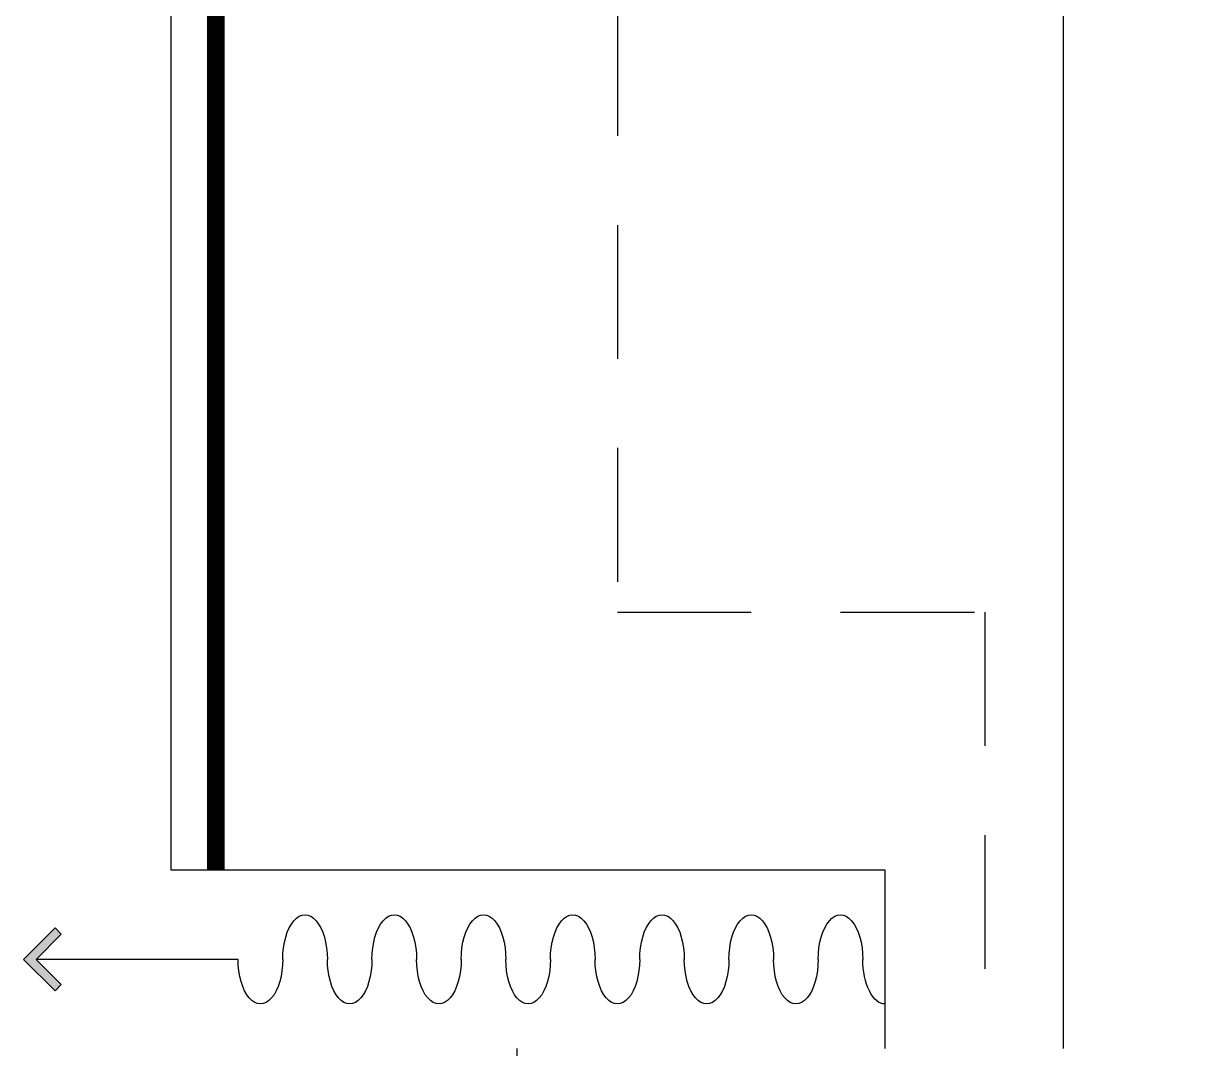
# Model space of a CAD drawing. Header units: inches. Extents: x -63256 to 33689, y -34490 to 100230.
# Drawn here: x -24879 to -23564, y 3284 to 4433 of the extents above; entities that cross this region are included whole.
import ezdxf

# ---------------------------------------------------------------- set-up
doc = ezdxf.new("R2010")
doc.units = ezdxf.units.IN
doc.header["$LTSCALE"] = 100
doc.header["$MEASUREMENT"] = 0
doc.linetypes.add('HID', pattern=[2.5, 1.5, -1])
for name, color, linetype in [('01. F-소품', 3, 'Continuous'), ('06-LIGHT', 4, 'Continuous'), ('3.기호.계단선', 30, 'Continuous'), ('도면층2', 2, 'Continuous')]:
    doc.layers.add(name, color=color, linetype=linetype)

# ---------------------------------------------------------------- blocks, each defined once
blk = doc.blocks.new('vuidauseh')
at = {"layer": '도면층2'}
for p, q in [((-51194.5, 3283.6), (-51194.5, 6573.6)), ((-51807, 3283.6), (-51807, 3083.6))]:
    blk.add_line(p, q, dxfattribs=at)
blk = doc.blocks.new('FFSFDF')
at = {"layer": '01. F-소품'}
blk.add_hatch(color=8, dxfattribs=at).paths.add_polyline_path([(1567672.9, 1746751.1), (1567679.9, 1746744.1), (1567715.3, 1746779.4), (1567679.9, 1746814.8), (1567672.9, 1746807.7), (1567701.2, 1746779.4)])
at = {"layer": '01. F-소품', "color": 8}
for p, q in [((1567672.9, 1746807.7), (1567679.9, 1746814.8)), ((1567474.8, 1746779.4), (1567701.2, 1746779.4)), ((1567672.9, 1746751.1), (1567679.9, 1746744.1))]:
    blk.add_line(p, q, dxfattribs=at)
for points in [[(1567679.9, 1746814.8), (1567715.3, 1746779.4), (1567679.9, 1746744.1)], [(1567672.9, 1746807.7), (1567701.2, 1746779.4), (1567672.9, 1746751.1)]]:
    blk.add_lwpolyline(points, dxfattribs=at)
for centre, start_param, end_param in [((1566799.8, 1746779.4), 1.570796, 4.712389), ((1566899.8, 1746779.4), 1.570796, 4.712389), ((1566999.8, 1746779.4), 1.570796, 4.712389), ((1567099.8, 1746779.4), 1.570796, 4.712389), ((1567199.8, 1746779.4), 1.570796, 4.712389), ((1567299.8, 1746779.4), 1.570796, 4.712389), ((1567399.8, 1746779.4), 1.570796, 4.712389), ((1566749.8, 1746779.4), 6.283185, 7.853982), ((1566849.8, 1746779.4), 4.712389, 7.853982), ((1566949.8, 1746779.4), 4.712389, 7.853982), ((1567049.8, 1746779.4), 4.712389, 7.853982), ((1567149.8, 1746779.4), 4.712389, 7.853982), ((1567249.8, 1746779.4), 4.712389, 7.853982), ((1567349.8, 1746779.4), 4.712389, 7.853982), ((1567449.8, 1746779.4), 4.712389, 7.853982)]:
    blk.add_ellipse(centre, major_axis=(0, -50), ratio=0.5, start_param=start_param, end_param=end_param, dxfattribs=at)

msp = doc.modelspace()

# ---------------------------------------------------------------- linework, layer by layer
at = {"layer": '06-LIGHT'}
for p, q in [((-24713.2, 3483.6), (-24713.2, 6573.6)), ((-23913.2, 3483.6), (-24713.2, 3483.6)), ((-23913.2, 3283.6), (-23913.2, 3483.6))]:
    msp.add_line(p, q, dxfattribs=at)
at = {"layer": '06-LIGHT', "color": 10, "linetype": 'HID', "const_width": 20}
msp.add_lwpolyline([(-24663.2, 3483.6), (-24663.2, 6573.6)], dxfattribs=at)
at = {"layer": '3.기호.계단선', "linetype": 'HID'}
msp.add_lwpolyline([(-24213.2, 4456.9), (-24213.2, 3772.9), (-23801.5, 3772.9), (-23801.5, 2558.6), (-22273.5, 2558.6)], dxfattribs=at)

# ---------------------------------------------------------------- block references
msp.add_blockref('vuidauseh', (27481.3, 0))
at = {"color": 0, "xscale": -1}
msp.add_blockref('FFSFDF', (1542836.6, -1743395.8), dxfattribs=at)

doc.saveas('drawing.dxf')
